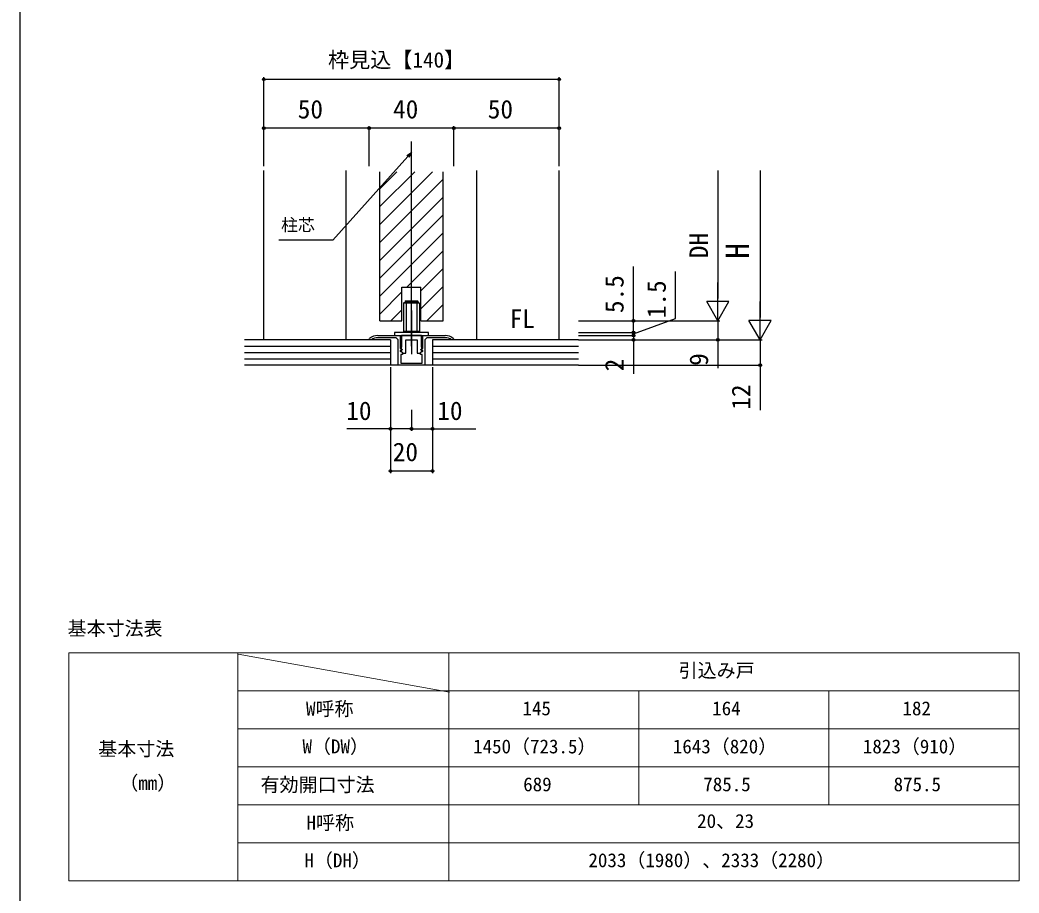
# Model space of a CAD drawing. Units: millimetres, scale not verified. Extents: x -525 to 525, y -783 to 779.
# Drawn here: x -525 to -51.8, y -417.4 to -3.7 of the extents above; entities that cross this region are included whole.
import ezdxf
from ezdxf.enums import TextEntityAlignment as Align

# ---------------------------------------------------------------- set-up
doc = ezdxf.new("R2010")
doc.units = ezdxf.units.MM
doc.header["$LTSCALE"] = 4
doc.layers.add('0-1_TABLE1', color=7, linetype='Continuous', lineweight=18)
for name, color, linetype in [('0-2_USER1', 3, 'Continuous'), ('0-3_YKK_11', 7, 'Continuous'), ('0-5_YKK_12', 2, 'Continuous'), ('0-6_YKK_13', 4, 'Continuous'), ('0-8_YKK_D', 6, 'Continuous'), ('0-9_YKK_ZWAK', 7, 'Continuous'), ('0-A_YSS_K', 3, 'Continuous')]:
    doc.layers.add(name, color=color, linetype=linetype)
doc.styles.add('ＭＳ ゴシック', font='')
doc.styles.get('ＭＳ ゴシック').set_extended_font_data('MS Gothic')

msp = doc.modelspace()

# ---------------------------------------------------------------- linework, layer by layer
at = {"layer": '0-1_TABLE1'}
for p, q in [((-501.838, -303.666), (-51.838, -303.666)), ((-501.838, -303.666), (-501.838, -411.666)), ((-421.838, -303.666), (-421.838, -411.666)), ((-421.608, -304.226), (-321.608, -322.226)), ((-321.838, -303.666), (-321.838, -411.666)), ((-51.838, -303.666), (-51.838, -411.666)), ((-421.838, -321.666), (-51.838, -321.666)), ((-231.838, -321.666), (-231.838, -375.666)), ((-141.838, -321.666), (-141.838, -375.666)), ((-421.838, -339.666), (-51.838, -339.666)), ((-421.838, -357.666), (-51.838, -357.666)), ((-421.838, -375.666), (-51.838, -375.666)), ((-421.838, -393.666), (-51.838, -393.666)), ((-501.838, -411.666), (-51.838, -411.666))]:
    msp.add_line(p, q, dxfattribs=at)
at = {"layer": '0-3_YKK_11'}
for points in [[(-358.501, -155.213), (-358.676, -155.269), (-359.578, -155.269), (-359.578, -155.027), (-359.396, -154.641)], [(-355.578, -153.269), (-344.878, -153.269), (-344.878, -159.175), (-344.38, -159.672), (-344.628, -160.269)], [(-333.278, -155.269), (-333.278, -167.269), (-339.578, -167.269), (-345.878, -167.269), (-345.878, -155.269), (-346.878, -154.269), (-355.578, -154.269)], [(-334.528, -160.269), (-334.775, -159.672), (-334.278, -159.175), (-334.278, -153.269), (-323.578, -153.269)], [(-323.578, -154.269), (-332.278, -154.269), (-333.278, -155.269)], [(-319.76, -154.641), (-319.578, -155.027), (-319.578, -155.269), (-320.479, -155.269), (-320.655, -155.213)], [(-344.628, -160.869), (-344.478, -160.869), (-343.828, -161.519), (-343.828, -162.269), (-344.678, -162.269), (-344.678, -166.269), (-340.036, -166.269), (-339.853, -166.389), (-339.303, -166.389), (-339.119, -166.269), (-334.478, -166.269), (-334.478, -162.269), (-335.328, -162.269), (-335.328, -161.519), (-334.678, -160.869), (-334.528, -160.869)]]:
    msp.add_lwpolyline(points, dxfattribs=at)
msp.add_lwpolyline([(-334.878, -153.269), (-344.278, -153.269), (-344.278, -156.269), (-344.278, -158.715), (-344.453, -158.989), (-344.516, -159.332), (-343.966, -159.882), (-344.126, -160.269), (-344.49, -160.269), (-344.603, -160.544), (-343.578, -161.569), (-342.278, -161.569), (-342.278, -155.269), (-339.578, -155.269), (-336.878, -155.269), (-336.878, -161.569), (-335.578, -161.569), (-334.552, -160.544), (-334.666, -160.269), (-335.029, -160.269), (-335.19, -159.882), (-334.64, -159.332), (-334.702, -158.989), (-334.878, -158.715), (-334.878, -156.269)], close=True, dxfattribs=at)
for centre, radius, start, end in [((-355.578, -159.269), 6, 90, 129.5212), ((-355.578, -159.269), 5, 89.99998, 125.77484), ((-323.578, -159.269), 6, 50.4788, 90), ((-323.578, -159.269), 5, 54.22516, 90.00002), ((-344.628, -160.569), 0.3, 89.99999, 270.00001), ((-334.528, -160.569), 0.3, 269.99999, 90.00001)]:
    msp.add_arc(centre, radius, start, end, dxfattribs=at)
at = {"layer": '0-5_YKK_12'}
for p, q in [((-339.578, -158.269), (-339.578, -61.239)), ((-409.578, -155.269), (-409.578, -75.037)), ((-370.578, -155.269), (-370.578, -75.037)), ((-354.578, -146.269), (-354.578, -75.637)), ((-354.578, -83.676), (-346.539, -75.637)), ((-354.578, -92.162), (-338.053, -75.637)), ((-354.578, -100.647), (-329.568, -75.637)), ((-324.578, -146.269), (-324.578, -75.637)), ((-308.578, -155.269), (-308.578, -75.037)), ((-269.578, -155.269), (-269.578, -75.037)), ((-354.578, -109.132), (-324.578, -79.132)), ((-354.578, -117.617), (-324.578, -87.617)), ((-354.578, -126.103), (-324.578, -96.103)), ((-354.578, -134.588), (-324.578, -104.588)), ((-341.774, -130.269), (-324.578, -113.073)), ((-335.078, -132.059), (-324.578, -121.559)), ((-335.078, -140.544), (-324.578, -130.044)), ((-335.078, -146.269), (-335.078, -130.269)), ((-354.578, -143.073), (-344.078, -132.573)), ((-349.289, -146.269), (-344.078, -141.059)), ((-339.578, -141.345), (-339.578, -162.101)), ((-332.318, -146.269), (-324.578, -138.529)), ((-354.578, -146.269), (-344.078, -146.269)), ((-335.078, -146.269), (-324.578, -146.269))]:
    msp.add_line(p, q, dxfattribs=at)
msp.add_lwpolyline([(-344.078, -146.269), (-344.078, -130.269), (-335.078, -130.269)], dxfattribs=at)
at = {"layer": '0-6_YKK_13'}
for p, q in [((-342.578, -136.969), (-342.378, -136.769)), ((-342.578, -136.969), (-342.578, -137.769)), ((-342.578, -136.969), (-336.578, -136.969)), ((-342.378, -136.769), (-336.778, -136.769)), ((-336.578, -136.969), (-336.778, -136.769)), ((-336.578, -136.969), (-336.578, -137.769)), ((-343.328, -137.969), (-343.128, -137.769)), ((-336.028, -137.769), (-343.128, -137.769)), ((-342.078, -137.769), (-342.078, -151.769)), ((-337.078, -137.769), (-337.078, -151.769)), ((-335.828, -137.969), (-336.028, -137.769)), ((-335.828, -137.969), (-335.828, -151.369)), ((-335.828, -151.369), (-343.328, -151.369)), ((-336.028, -151.569), (-335.828, -151.369)), ((-336.028, -151.569), (-343.128, -151.569))]:
    msp.add_line(p, q, dxfattribs=at)
msp.add_lwpolyline([(-335.828, -137.969), (-343.328, -137.969), (-343.328, -151.369)], dxfattribs=at)
msp.add_lwpolyline([(-347.578, -153.269), (-331.578, -153.269), (-331.578, -151.769), (-347.578, -151.769)], close=True, dxfattribs=at)
at = {"layer": '0-8_YKK_D'}
for p, q in [((-409.578, -73.037), (-409.578, -30.834)), ((-409.578, -31.834), (-269.578, -31.834)), ((-269.578, -73.037), (-269.578, -30.834)), ((-409.578, -73.037), (-409.578, -54.037)), ((-359.578, -55.037), (-409.578, -55.037)), ((-359.578, -73.037), (-359.578, -54.037)), ((-359.578, -73.037), (-359.578, -54.037)), ((-319.578, -55.037), (-359.578, -55.037)), ((-319.578, -73.037), (-319.578, -54.037)), ((-319.578, -73.037), (-319.578, -54.037)), ((-269.578, -55.037), (-319.578, -55.037)), ((-269.578, -73.037), (-269.578, -54.037)), ((-194.478, -75.037), (-194.478, -135.769)), ((-174.478, -75.037), (-174.478, -144.769)), ((-194.478, -146.269), (-194.478, -128.083)), ((-194.478, -146.269), (-199.728, -137.176)), ((-189.228, -137.176), (-199.728, -137.176)), ((-194.478, -146.269), (-189.228, -137.176)), ((-174.478, -155.269), (-174.478, -137.083)), ((-260.528, -146.269), (-193.478, -146.269)), ((-260.528, -146.269), (-193.478, -146.269)), ((-260.528, -146.269), (-233.478, -146.269)), ((-174.478, -155.269), (-179.728, -146.176)), ((-169.228, -146.176), (-179.728, -146.176)), ((-174.478, -155.269), (-169.228, -146.176)), ((-234.478, -151.769), (-234.478, -149.219)), ((-234.478, -153.269), (-234.478, -150.719)), ((-260.528, -151.769), (-233.478, -151.769)), ((-260.528, -151.769), (-233.478, -151.769)), ((-260.528, -153.269), (-233.478, -153.269)), ((-260.528, -153.269), (-233.478, -153.269)), ((-260.528, -155.269), (-173.478, -155.269)), ((-260.528, -155.269), (-173.478, -155.269)), ((-260.528, -155.269), (-193.478, -155.269)), ((-260.528, -155.269), (-233.478, -155.269)), ((-234.478, -153.269), (-234.478, -151.769)), ((-234.478, -153.269), (-234.478, -151.769)), ((-234.478, -153.269), (-234.478, -155.269)), ((-234.478, -153.269), (-234.478, -155.819)), ((-234.478, -155.269), (-234.478, -171.324)), ((-349.578, -168.269), (-349.578, -218.427)), ((-349.578, -168.269), (-349.578, -198.427)), ((-329.578, -168.269), (-329.578, -218.427)), ((-329.578, -168.269), (-329.578, -198.427)), ((-260.528, -167.269), (-173.478, -167.269)), ((-339.578, -188.427), (-339.578, -198.427)), ((-339.578, -188.427), (-339.578, -198.427)), ((-349.578, -217.427), (-329.578, -217.427))]:
    msp.add_line(p, q, dxfattribs=at)
for points in [[(-339.578, -66.505), (-341.279, -68.404), (-376.82, -108.071), (-402.415, -108.071)], [(-341.788, -67.948), (-339.578, -66.505), (-340.77, -68.86)], [(-234.478, -151.769), (-234.478, -146.269), (-234.478, -120.492)], [(-234.478, -152.519), (-214.478, -145.217), (-214.478, -122.944)], [(-194.478, -146.269), (-194.478, -155.269), (-194.478, -168.638)], [(-174.478, -155.269), (-174.478, -167.269), (-174.478, -188.547)], [(-339.578, -197.427), (-349.578, -197.427), (-370.128, -197.427)], [(-339.578, -197.427), (-329.578, -197.427), (-309.028, -197.427)]]:
    msp.add_lwpolyline(points, dxfattribs=at)
for centre in [(-409.578, -31.834), (-269.578, -31.834), (-409.578, -55.037), (-359.578, -55.037), (-359.578, -55.037), (-319.578, -55.037), (-319.578, -55.037), (-269.578, -55.037), (-234.478, -146.269), (-234.478, -151.769), (-234.478, -151.769), (-234.478, -153.269), (-234.478, -153.269), (-234.478, -155.269), (-194.478, -155.269), (-174.478, -167.269), (-349.578, -197.427), (-339.578, -197.427), (-339.578, -197.427), (-329.578, -197.427), (-349.578, -217.427), (-329.578, -217.427)]:
    msp.add_circle(centre, 0.637, dxfattribs=at)
at = {"layer": '0-9_YKK_ZWAK'}
msp.add_line((-525, 746.7), (-525, -783.3), dxfattribs=at)
at = {"layer": '0-A_YSS_K'}
for p, q in [((-349.578, -155.269), (-418.596, -155.269)), ((-349.578, -155.269), (-349.578, -167.269)), ((-329.578, -155.269), (-329.578, -167.269)), ((-260.528, -155.269), (-329.578, -155.269)), ((-418.596, -158.269), (-349.578, -158.269)), ((-329.578, -158.269), (-260.528, -158.269)), ((-418.596, -161.269), (-349.578, -161.269)), ((-418.596, -164.269), (-349.578, -164.269)), ((-329.578, -161.269), (-260.528, -161.269)), ((-329.578, -164.269), (-260.528, -164.269)), ((-260.528, -167.269), (-418.596, -167.269))]:
    msp.add_line(p, q, dxfattribs=at)

# ---------------------------------------------------------------- texts
at = {"layer": '0-1_TABLE1', "style": 'ＭＳ ゴシック'}
for s, p in [('引込み戸', (-213.045, -317.192)), ('W呼称', (-389.531, -335.371)), ('145', (-287.014, -335.166)), ('164', (-197.142, -335.166)), ('182', (-107.014, -335.166)), ('基本寸法', (-487.917, -354.36)), ('W（DW）', (-391.193, -353.218)), ('1450（723.5）', (-310.383, -353.218)), ('1643（820）', (-215.781, -353.218)), ('1823（910）', (-125.781, -353.218)), ('（mm）', (-477.971, -370.536)), ('有効開口寸法', (-411.059, -371.371)), ('689', (-286.656, -371.166)), ('785.5', (-201.36, -371.166)), ('875.5', (-111.233, -371.166)), ('H呼称', (-389.275, -389.371)), ('20、23', (-204.275, -388.553)), ('H（DH）', (-390.272, -407.218)), ('2033（1980）、2333（2280）', (-255.769, -407.141))]:
    msp.add_text(s, height=6.598, dxfattribs=at).set_placement(p, align=Align.BOTTOM_LEFT)
at = {"layer": '0-2_USER1', "style": 'ＭＳ ゴシック'}
for s, height, p in [('FL', 8.798, (-293.084, -152.269)), ('基本寸法表', 6.598, (-502.449, -297.306))]:
    msp.add_text(s, height=height, dxfattribs=at).set_placement(p, align=Align.BOTTOM_LEFT)
at = {"layer": '0-8_YKK_D', "style": 'ＭＳ ゴシック'}
for s, height, p in [('枠見込【140】', 7.331, (-379.095, -28.47)), ('50', 8.798, (-393.441, -53.037)), ('40', 8.798, (-348.305, -53.037)), ('50', 8.798, (-303.441, -53.037)), ('柱芯', 5.865, (-401.356, -105.524)), ('10', 8.798, (-370.469, -195.927)), ('10', 8.798, (-327.369, -195.927)), ('20', 8.798, (-348.441, -215.427))]:
    msp.add_text(s, height=height, dxfattribs=at).set_placement(p, align=Align.BOTTOM_LEFT)
for s, height, p in [('DH', 8.798, (-196.478, -116.619)), ('H', 11, (-176.478, -116.892)), ('5.5', 8.798, (-236.478, -142.606)), ('1.5', 8.798, (-216.478, -145.058)), ('2', 8.798, (-236.478, -170.21)), ('9', 8.798, (-196.478, -167.592)), ('12', 8.798, (-176.478, -188.388))]:
    msp.add_text(s, height=height, rotation=90, dxfattribs=at).set_placement(p, align=Align.BOTTOM_LEFT)

doc.saveas('drawing.dxf')
